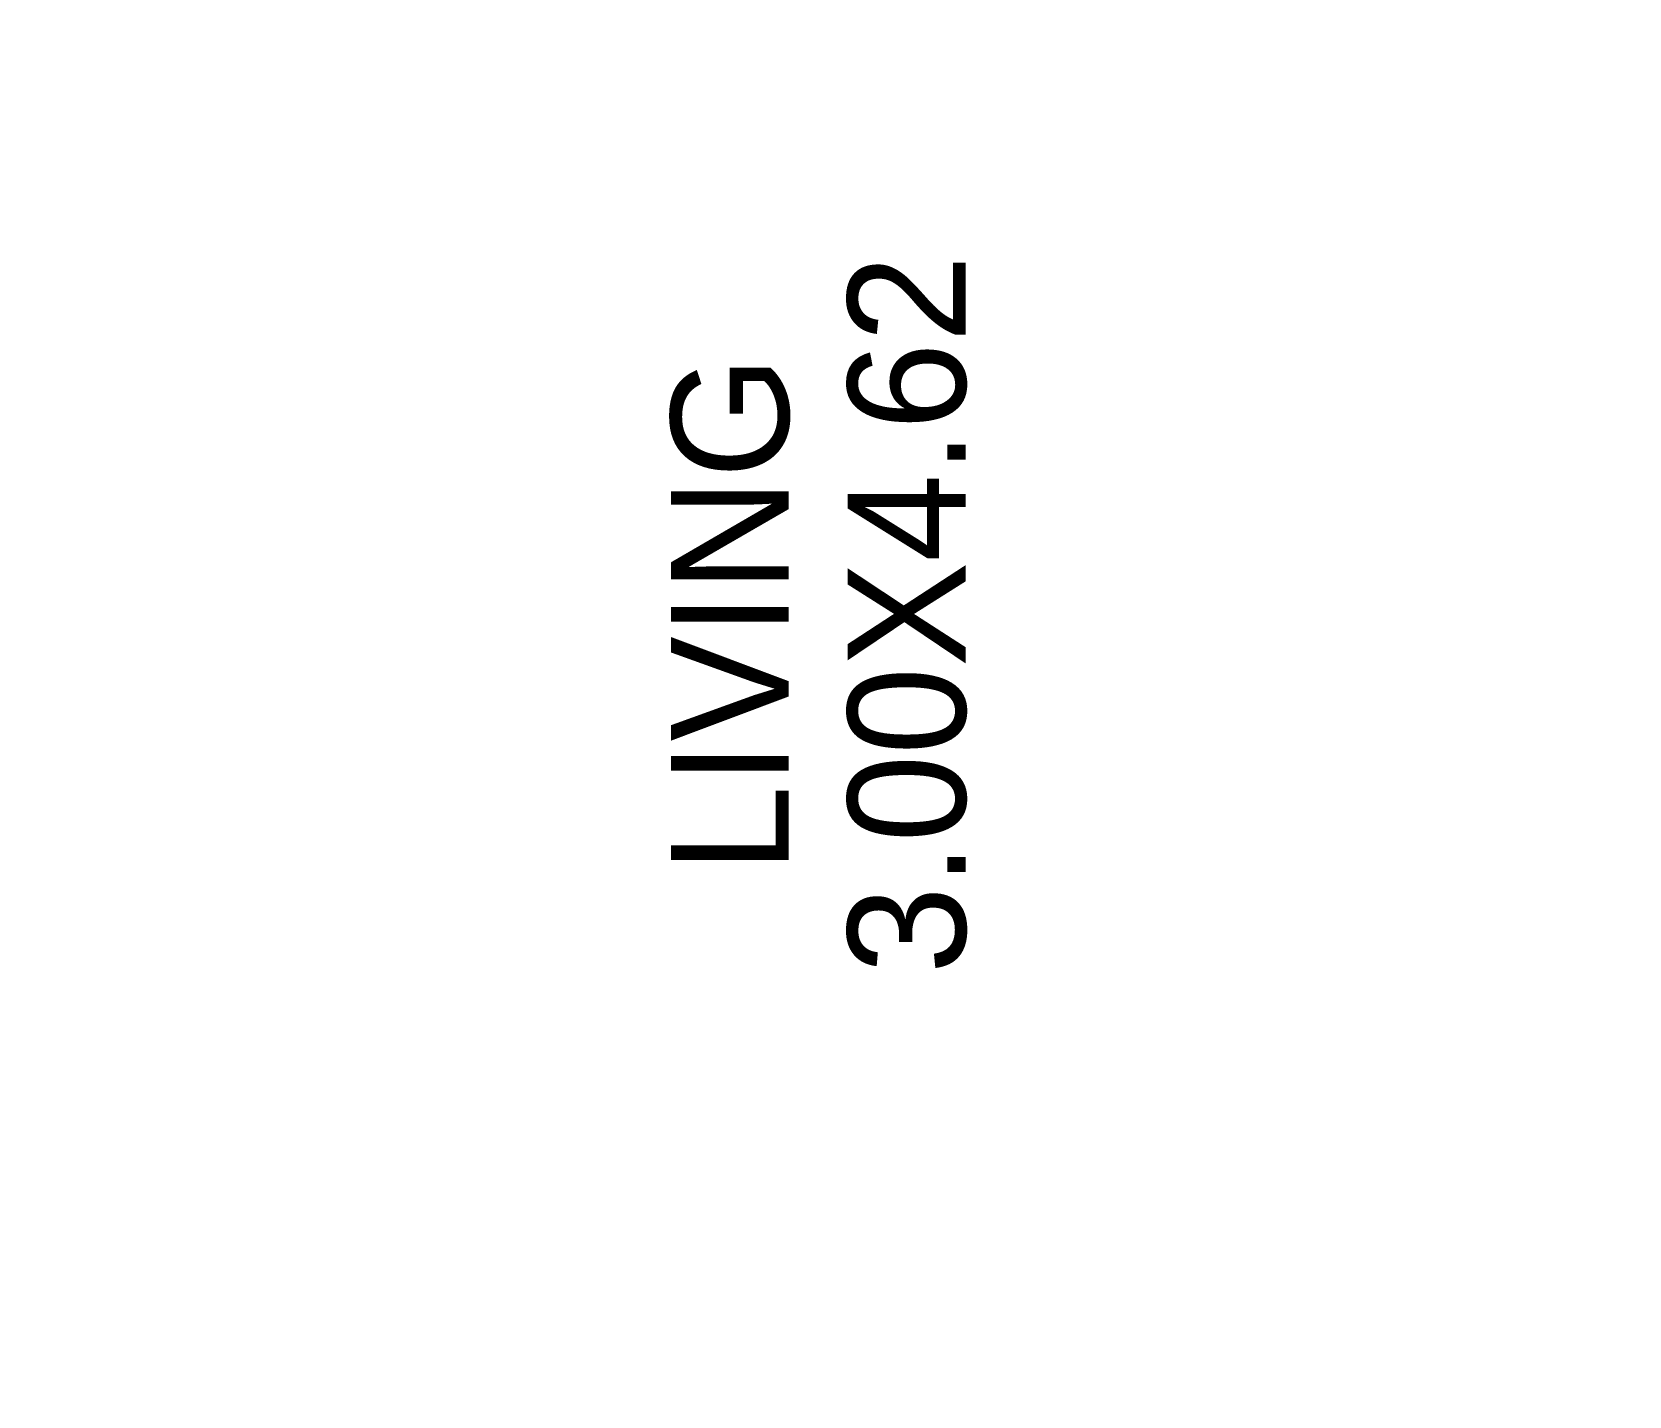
# Model space of a CAD drawing. Header units: inches. Extents: x 182687 to 187672, y -88924 to -84846.
# Drawn here: x 182877.7 to 182983.7, y -85364 to -85273.5 of the extents above; entities that cross this region are included whole.
import ezdxf
from ezdxf.enums import TextEntityAlignment as Align

# ---------------------------------------------------------------- set-up
doc = ezdxf.new("R2010")
doc.units = ezdxf.units.IN
doc.header["$MEASUREMENT"] = 0
doc.header["$PDMODE"] = 97
doc.linetypes.add('PROYECCION', pattern=[19.05, 12.7, -6.35])
doc.styles.add('DimText', font='arial.ttf')
doc.styles.add('HemBha', font='GOTHIC.TTF')
doc.dimstyles.new('RECORDED', dxfattribs={"dimtxt": 0.23, "dimasz": 0.2, "dimexe": 0.15, "dimexo": 0.3, "dimgap": 0.15, "dimtad": 0, "dimrnd": 0.005, "dimzin": 0, "dimdsep": 46, "dimtxsty": 'DimText', "dimblk1": 'ARCHTICK', "dimblk2": 'ARCHTICK', "dimsah": 1, "dimcen": 0.2, "dimdle": 0.1, "dimadec": 0, "dimazin": 0, "dimtfac": 1, "dimtofl": 0, "dimtmove": 0, "dimatfit": 3, "dimfxl": 300, "dimtolj": 1, "dimtzin": 0, "dimarcsym": 0})

# ---------------------------------------------------------------- blocks, each defined once
blk = doc.blocks.new('PUERTA-M-120')
at = {"color": 6}
for p, q in [((-0.075, 0.125), (-0.075, 1.275)), ((-0.075, 1.275), (-0.025, 1.275)), ((-0.025, 1.275), (-0.025, 0.125)), ((-1.2, 0), (-1.2, 0.15)), ((-1.2, 0.15), (-1.175, 0.15)), ((-1.175, 0.15), (-1.175, 0.075)), ((-0.075, 0.125), (-0.025, 0.125)), ((0, 0.15), (-0.025, 0.15)), ((-0.025, 0.15), (-0.025, 0.075)), ((0, 0), (0, 0.15)), ((-1.175, 0.075), (-1.15, 0.075)), ((-1.15, 0.075), (-1.15, 0)), ((-0.025, 0.075), (-0.05, 0.075)), ((-0.05, 0.075), (-0.05, 0)), ((-1.15, 0), (-1.2, 0)), ((-0.05, 0), (0, 0))]:
    blk.add_line(p, q, dxfattribs=at)
at = {"color": 6, "linetype": 'PROYECCION'}
blk.add_arc((-0.0237, 0.1248), 1.1514, 92.5533, 180.6114, dxfattribs=at)
blk = doc.blocks.new('_ArchTick')
at = {"color": 0, "linetype": 'ByBlock', "const_width": 0.15}
blk.add_lwpolyline([(-0.5, -0.5), (0.5, 0.5)], dxfattribs=at)
blk = doc.blocks.new('*D37')
at = {"color": 0, "lineweight": -2, "transparency": 16777216}
for p, q in [((182799.99, -84910.68), (182741.44, -84910.68)), ((182741.59, -84910.58), (182741.59, -85287.38)), ((182741.59, -85730.95), (182741.59, -85289.34)), ((182952.6, -85730.85), (182741.44, -85730.85))]:
    blk.add_line(p, q, dxfattribs=at)
at = {"layer": 'Defpoints', "color": 0, "transparency": 16777216}
for p in [(182800.29, -84910.68), (182741.59, -85730.85), (182952.9, -85730.85)]:
    blk.add_point(p, dxfattribs=at)
at = {"color": 0, "lineweight": -2, "transparency": 16777216, "xscale": 0.2000000029802322, "yscale": 0.2000000029802322, "zscale": 0.2000000029802322}
for p, rotation in [((182741.59, -84910.68), 90), ((182741.59, -85730.85), 270)]:
    blk.add_blockref('_ArchTick', p, dxfattribs=dict(at, rotation=rotation))
at = {"color": 0, "transparency": 16777216, "insert": (182741.59, -85288.36), "char_height": 0.23, "attachment_point": 5, "rotation": 90, "style": 'DimText'}
blk.add_mtext('\\A1;{\\H1.7391x;820.18}', dxfattribs=at)

msp = doc.modelspace()

# ---------------------------------------------------------------- block references
at = {"xscale": -34.23917306122019, "yscale": 34.23917306122019, "zscale": 34.23917306122019, "rotation": 180}
msp.add_blockref('PUERTA-M-120', (183022.841, -85248.427), dxfattribs=at)

# ---------------------------------------------------------------- texts
at = {"style": 'HemBha'}
for s, p in [('3.00X4.62', (182939.689, -85312.146)), ('LIVING', (182927.95, -85312.146))]:
    msp.add_text(s, height=7.8261, rotation=90, dxfattribs=at).set_placement(p, align=Align.CENTER)

# ---------------------------------------------------------------- dimensions: what is measured, and where the dimension line sits
dim = msp.add_linear_dim(base=(182741.591, -85730.851), p1=(182800.287, -84910.677), p2=(182952.896, -85730.851), angle=90, text='{\\H1.7391x;<>}', dimstyle='RECORDED')
dim.commit()
dim.dimension.update_dxf_attribs({"geometry": '*D37', "text_midpoint": (182741.591, -85288.358), "dimtype": 160})

doc.saveas('drawing.dxf')
